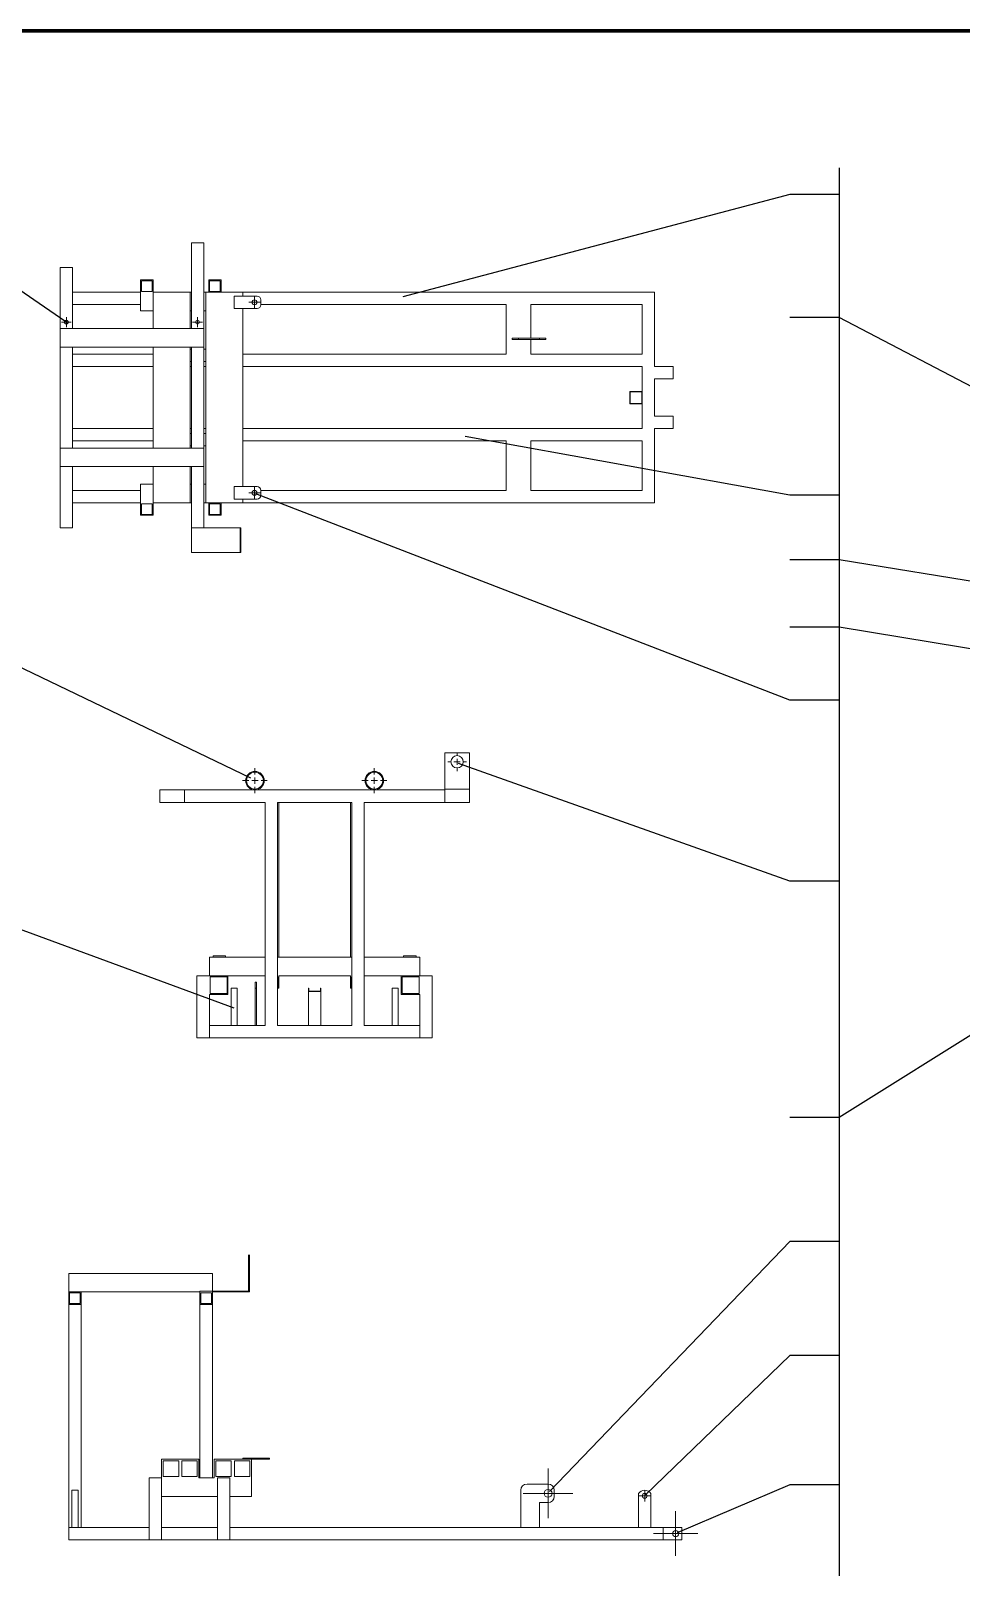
# Model space of a CAD drawing. Header units: millimetres. Extents: x -219 to 2642, y 0 to 2247.
# Drawn here: x 1891 to 2267, y 1321 to 1941 of the extents above; entities that cross this region are included whole.
import ezdxf

# ---------------------------------------------------------------- set-up
doc = ezdxf.new("R2010")
doc.units = ezdxf.units.MM
doc.layers.add('dddd', color=1, linetype='Continuous')

# ---------------------------------------------------------------- blocks, each defined once
blk = doc.blocks.new('SW_CENTERMARKSYMBOL_3')
at = {"color": 0, "linetype": 'Continuous', "lineweight": 0}
for p, q in [((-1.25, 0), (-2, 0)), ((0, 0), (-1.25, 0)), ((0, 1.25), (0, 2)), ((0, 0), (0, 1.25)), ((0, 0), (0, -1.25)), ((0, 0), (1.25, 0)), ((1.25, 0), (2, 0)), ((0, -1.25), (0, -2))]:
    blk.add_line(p, q, dxfattribs=at)
blk = doc.blocks.new('SW_CENTERMARKSYMBOL_4')
at = {"color": 0, "linetype": 'Continuous', "lineweight": 0}
for p, q in [((-1.25, 0), (-2.25, 0)), ((0, 0), (-1.25, 0)), ((0, 1.25), (0, 2.25)), ((0, 0), (0, 1.25)), ((0, 0), (0, -1.25)), ((0, 0), (1.25, 0)), ((1.25, 0), (2.25, 0)), ((0, -1.25), (0, -2.25))]:
    blk.add_line(p, q, dxfattribs=at)
blk = doc.blocks.new('SW_CENTERMARKSYMBOL_5')
at = {"color": 0, "linetype": 'Continuous', "lineweight": 0}
for p, q in [((-1.25, 0), (-2.25, 0)), ((0, 0), (-1.25, 0)), ((0, 1.25), (0, 2.25)), ((0, 0), (0, 1.25)), ((0, 0), (0, -1.25)), ((0, 0), (1.25, 0)), ((1.25, 0), (2.25, 0)), ((0, -1.25), (0, -2.25))]:
    blk.add_line(p, q, dxfattribs=at)
blk = doc.blocks.new('SW_CENTERMARKSYMBOL_8')
at = {"color": 0, "linetype": 'Continuous', "lineweight": 0}
for p, q in [((-1.25, 0), (-2, 0)), ((0, 0), (-1.25, 0)), ((0, 1.25), (0, 2)), ((0, 0), (0, 1.25)), ((0, 0), (0, -1.25)), ((0, 0), (1.25, 0)), ((1.25, 0), (2, 0)), ((0, -1.25), (0, -2))]:
    blk.add_line(p, q, dxfattribs=at)
blk = doc.blocks.new('SW_CENTERMARKSYMBOL_9')
at = {"color": 0, "linetype": 'Continuous', "lineweight": 0}
for p, q in [((-2.5, 0), (-5, 0)), ((0, 0), (-1.25, 0)), ((0, 2.5), (0, 5)), ((0, 0), (0, 1.25)), ((0, 0), (0, -1.25)), ((0, 0), (1.25, 0)), ((2.5, 0), (5, 0)), ((0, -2.5), (0, -5))]:
    blk.add_line(p, q, dxfattribs=at)
blk = doc.blocks.new('SW_CENTERMARKSYMBOL_10')
at = {"color": 0, "linetype": 'Continuous', "lineweight": 0}
for p, q in [((-2.5, 0), (-5, 0)), ((0, 0), (-1.25, 0)), ((0, 2.5), (0, 5)), ((0, 0), (0, 1.25)), ((0, 0), (0, -1.25)), ((0, 0), (1.25, 0)), ((2.5, 0), (5, 0)), ((0, -2.5), (0, -5))]:
    blk.add_line(p, q, dxfattribs=at)
blk = doc.blocks.new('SW_CENTERMARKSYMBOL_11')
at = {"color": 0, "linetype": 'Continuous', "lineweight": 0}
for p, q in [((-2.5, 0), (-3.75, 0)), ((0, 0), (-1.25, 0)), ((0, 2.5), (0, 3.75)), ((0, 0), (0, 1.25)), ((0, 0), (0, -1.25)), ((0, 0), (1.25, 0)), ((2.5, 0), (3.75, 0)), ((0, -2.5), (0, -3.75))]:
    blk.add_line(p, q, dxfattribs=at)
blk = doc.blocks.new('SW_CENTERMARKSYMBOL_0')
at = {"color": 0, "linetype": 'Continuous', "lineweight": 0}
for p, q in [((0, 5), (0, 9)), ((-5, 0), (-9, 0)), ((0, 0), (-5, 0)), ((0, 0), (0, 5)), ((0, 0), (0, -5)), ((0, 0), (5, 0)), ((5, 0), (9, 0)), ((0, -5), (0, -9))]:
    blk.add_line(p, q, dxfattribs=at)
blk = doc.blocks.new('SW_CENTERMARKSYMBOL_1')
at = {"color": 0, "linetype": 'Continuous', "lineweight": 0}
for p, q in [((0, 5), (0, 10)), ((-5, 0), (-10, 0)), ((0, 0), (-5, 0)), ((0, 0), (0, 5)), ((0, 0), (0, -5)), ((0, 0), (5, 0)), ((5, 0), (10, 0)), ((0, -5), (0, -10))]:
    blk.add_line(p, q, dxfattribs=at)
blk = doc.blocks.new('SW_CENTERMARKSYMBOL_2')
at = {"color": 0, "linetype": 'Continuous', "lineweight": 0}
for p, q in [((-1.25, 0), (-2.25, 0)), ((0, 0), (-1.25, 0)), ((0, 1.25), (0, 2.25)), ((0, 0), (0, 1.25)), ((0, 0), (0, -1.25)), ((0, 0), (1.25, 0)), ((1.25, 0), (2.25, 0)), ((0, -1.25), (0, -2.25))]:
    blk.add_line(p, q, dxfattribs=at)

msp = doc.modelspace()

# ---------------------------------------------------------------- linework, layer by layer
for p, q in [((2217.51, 1885.76), (2217.51, 1188.98)), ((2197.51, 1874.96), (2041.31, 1833.69)), ((2217.51, 1874.96), (2197.51, 1874.96)), ((1857.88, 1856.11), (1905.25, 1823.78)), ((2217.51, 1825.39), (2197.51, 1825.39)), ((2323.92, 1769.62), (2217.51, 1825.39)), ((2197.51, 1753.67), (2066.45, 1777.29)), ((2197.51, 1670.91), (1981.95, 1754.18)), ((2217.51, 1753.67), (2197.51, 1753.67)), ((2217.51, 1727.6), (2197.51, 1727.6)), ((2435.35, 1692.09), (2217.51, 1727.6)), ((2217.51, 1700.4), (2197.51, 1700.4)), ((2430.45, 1665.06), (2217.51, 1700.4)), ((1857.88, 1698.22), (1979.77, 1639.54)), ((2217.51, 1670.91), (2197.51, 1670.91)), ((2197.51, 1597.82), (2063.77, 1645.35)), ((2418.13, 1627.94), (2217.51, 1502.58)), ((2217.51, 1597.82), (2197.51, 1597.82)), ((1857.88, 1589.2), (1973.05, 1546.72)), ((2217.51, 1502.58), (2197.51, 1502.58)), ((2197.51, 1452.41), (2100.5, 1351.63)), ((2217.51, 1452.41), (2197.51, 1452.41)), ((2197.51, 1406.52), (2139.29, 1350.2)), ((2217.51, 1406.52), (2197.51, 1406.52)), ((2197.51, 1354.22), (2152.06, 1334.97)), ((2217.51, 1354.22), (2197.51, 1354.22))]:
    msp.add_line(p, q)
at = {"color": 7, "linetype": 'Continuous', "lineweight": 15}
for p, q in [((1955.96, 1855.53), (1960.96, 1855.53)), ((1955.96, 1855.53), (1955.96, 1820.87)), ((1960.96, 1855.53), (1960.96, 1820.87)), ((1902.99, 1845.53), (1902.99, 1820.87)), ((1902.99, 1845.53), (1907.99, 1845.53)), ((1907.99, 1845.53), (1907.99, 1820.87)), ((1935.49, 1835.53), (1907.99, 1835.53)), ((1935.49, 1828.03), (1935.49, 1840.53)), ((1935.49, 1840.53), (1940.49, 1840.53)), ((1935.84, 1840.18), (1940.14, 1840.18)), ((1935.84, 1835.88), (1935.84, 1840.18)), ((1940.14, 1835.88), (1935.84, 1835.88)), ((1940.14, 1840.18), (1940.14, 1835.88)), ((1940.49, 1840.53), (1940.49, 1835.53)), ((1940.49, 1835.53), (1955.49, 1835.53)), ((1940.49, 1835.53), (1940.49, 1820.87)), ((1955.49, 1835.53), (1955.49, 1820.87)), ((1955.96, 1835.53), (1955.49, 1835.53)), ((1961.74, 1835.53), (1960.96, 1835.53)), ((1961.74, 1835.53), (1961.74, 1750.53)), ((1976.74, 1835.53), (1961.74, 1835.53)), ((1962.99, 1835.53), (1962.99, 1840.53)), ((1962.99, 1840.53), (1967.99, 1840.53)), ((1963.34, 1840.18), (1967.64, 1840.18)), ((1963.34, 1835.88), (1963.34, 1840.18)), ((1967.64, 1835.88), (1963.34, 1835.88)), ((1967.64, 1840.18), (1967.64, 1835.88)), ((1967.99, 1840.53), (1967.99, 1835.53)), ((2142.99, 1835.53), (1976.74, 1835.53)), ((1976.74, 1835.53), (1976.74, 1833.97)), ((2142.99, 1805.53), (2142.99, 1835.53)), ((1935.49, 1830.53), (1907.99, 1830.53)), ((1982.49, 1833.97), (1973.23, 1833.97)), ((1973.23, 1833.97), (1973.23, 1828.97)), ((1981.8, 1830.53), (1981.13, 1830.53)), ((1983.99, 1830.47), (1983.99, 1832.47)), ((2082.99, 1830.53), (1983.99, 1830.53)), ((2082.99, 1830.53), (2082.99, 1810.53)), ((2137.99, 1830.53), (2092.99, 1830.53)), ((2092.99, 1830.53), (2092.99, 1817.03)), ((2137.99, 1810.53), (2137.99, 1830.53)), ((1940.49, 1828.03), (1935.49, 1828.03)), ((1955.96, 1828.03), (1955.49, 1828.03)), ((1961.74, 1828.03), (1960.96, 1828.03)), ((1973.23, 1828.97), (1982.49, 1828.97)), ((1976.74, 1828.97), (1976.74, 1757.08)), ((1960.96, 1820.87), (1902.99, 1820.87)), ((1902.99, 1813.37), (1902.99, 1820.87)), ((1960.96, 1813.37), (1960.96, 1820.87)), ((2085.49, 1816.53), (2085.49, 1817.03)), ((2085.49, 1817.03), (2087.99, 1817.03)), ((2087.99, 1817.03), (2087.99, 1816.53)), ((2096.49, 1817.03), (2087.99, 1817.03)), ((2096.49, 1816.53), (2096.49, 1817.03)), ((2096.49, 1817.03), (2098.99, 1817.03)), ((2098.99, 1817.03), (2098.99, 1816.53)), ((1902.99, 1813.37), (1960.96, 1813.37)), ((1902.99, 1813.37), (1902.99, 1772.68)), ((1907.99, 1813.37), (1907.99, 1772.68)), ((1940.49, 1813.37), (1940.49, 1772.68)), ((1955.49, 1813.37), (1955.49, 1772.68)), ((1955.96, 1812.53), (1955.49, 1812.53)), ((1955.96, 1813.37), (1955.96, 1772.68)), ((1960.96, 1813.37), (1960.96, 1772.68)), ((1961.74, 1812.53), (1960.96, 1812.53)), ((2087.99, 1816.53), (2085.49, 1816.53)), ((2087.99, 1816.53), (2096.49, 1816.53)), ((2092.99, 1816.53), (2092.99, 1810.53)), ((2098.99, 1816.53), (2096.49, 1816.53)), ((1907.99, 1810.53), (1940.49, 1810.53)), ((1907.99, 1805.53), (1940.49, 1805.53)), ((1955.96, 1807.53), (1955.49, 1807.53)), ((1955.49, 1805.53), (1955.96, 1805.53)), ((1961.74, 1807.53), (1960.96, 1807.53)), ((1960.96, 1805.53), (1961.74, 1805.53)), ((1976.74, 1810.53), (2082.99, 1810.53)), ((1976.74, 1805.53), (2137.99, 1805.53)), ((2092.99, 1810.53), (2137.99, 1810.53)), ((2137.99, 1795.53), (2137.99, 1805.53)), ((2142.99, 1805.53), (2150.49, 1805.53)), ((2150.49, 1800.53), (2150.49, 1805.53)), ((2142.99, 1800.53), (2150.49, 1800.53)), ((2142.99, 1785.53), (2142.99, 1800.53)), ((2132.99, 1790.53), (2132.99, 1795.53)), ((2132.99, 1795.53), (2137.99, 1795.53)), ((2133.14, 1795.38), (2137.84, 1795.38)), ((2133.14, 1790.68), (2133.14, 1795.38)), ((2137.84, 1795.38), (2137.84, 1790.68)), ((2137.99, 1790.53), (2137.99, 1795.53)), ((2137.99, 1790.53), (2132.99, 1790.53)), ((2137.84, 1790.68), (2133.14, 1790.68)), ((2137.99, 1780.53), (2137.99, 1790.53)), ((1907.99, 1780.53), (1940.49, 1780.53)), ((1955.49, 1780.53), (1955.96, 1780.53)), ((1960.96, 1780.53), (1961.74, 1780.53)), ((1976.74, 1780.53), (2137.99, 1780.53)), ((2142.99, 1785.53), (2150.49, 1785.53)), ((2142.99, 1780.53), (2150.49, 1780.53)), ((2142.99, 1750.53), (2142.99, 1780.53)), ((2150.49, 1785.53), (2150.49, 1780.53)), ((1907.99, 1775.53), (1940.49, 1775.53)), ((1955.96, 1778.53), (1955.49, 1778.53)), ((1955.96, 1773.53), (1955.49, 1773.53)), ((1961.74, 1778.53), (1960.96, 1778.53)), ((1961.74, 1773.53), (1960.96, 1773.53)), ((1976.74, 1775.53), (2082.99, 1775.53)), ((2082.99, 1755.53), (2082.99, 1775.53)), ((2092.99, 1775.53), (2137.99, 1775.53)), ((2092.99, 1755.53), (2092.99, 1775.53)), ((2137.99, 1755.53), (2137.99, 1775.53)), ((1960.96, 1772.68), (1902.99, 1772.68)), ((1902.99, 1765.18), (1902.99, 1772.68)), ((1960.96, 1765.18), (1960.96, 1772.68)), ((1902.99, 1765.18), (1960.96, 1765.18)), ((1902.99, 1765.18), (1902.99, 1740.53)), ((1907.99, 1765.18), (1907.99, 1740.53)), ((1940.49, 1765.18), (1940.49, 1750.53)), ((1955.49, 1765.18), (1955.49, 1750.53)), ((1955.96, 1765.18), (1955.96, 1740.53)), ((1960.96, 1765.18), (1960.96, 1740.53)), ((1935.49, 1755.53), (1907.99, 1755.53)), ((1935.49, 1758.03), (1935.49, 1745.53)), ((1940.49, 1758.03), (1935.49, 1758.03)), ((1955.96, 1758.03), (1955.49, 1758.03)), ((1961.74, 1758.03), (1960.96, 1758.03)), ((1973.23, 1757.08), (1982.49, 1757.08)), ((1973.23, 1752.08), (1973.23, 1757.08)), ((1981.8, 1755.53), (1981.13, 1755.53)), ((1983.99, 1755.58), (1983.99, 1753.58)), ((2082.99, 1755.53), (1983.99, 1755.53)), ((2137.99, 1755.53), (2092.99, 1755.53)), ((1935.49, 1750.53), (1907.99, 1750.53)), ((1935.84, 1750.18), (1935.84, 1745.88)), ((1940.14, 1750.18), (1935.84, 1750.18)), ((1940.14, 1745.88), (1940.14, 1750.18)), ((1940.49, 1750.53), (1955.49, 1750.53)), ((1940.49, 1745.53), (1940.49, 1750.53)), ((1955.96, 1750.53), (1955.49, 1750.53)), ((1961.74, 1750.53), (1960.96, 1750.53)), ((1976.74, 1750.53), (1961.74, 1750.53)), ((1962.99, 1750.53), (1962.99, 1745.53)), ((1963.34, 1750.18), (1963.34, 1745.88)), ((1967.64, 1750.18), (1963.34, 1750.18)), ((1967.64, 1745.88), (1967.64, 1750.18)), ((1967.99, 1745.53), (1967.99, 1750.53)), ((1982.49, 1752.08), (1973.23, 1752.08)), ((1976.74, 1752.08), (1976.74, 1750.53)), ((2142.99, 1750.53), (1976.74, 1750.53)), ((1935.49, 1745.53), (1940.49, 1745.53)), ((1935.84, 1745.88), (1940.14, 1745.88)), ((1962.99, 1745.53), (1967.99, 1745.53)), ((1963.34, 1745.88), (1967.64, 1745.88)), ((1902.99, 1740.53), (1907.99, 1740.53)), ((1955.96, 1740.53), (1955.96, 1730.53)), ((1975.61, 1740.53), (1955.96, 1740.53)), ((1975.96, 1740.53), (1975.61, 1740.53)), ((1975.61, 1740.53), (1975.61, 1730.53)), ((1975.96, 1740.53), (1975.96, 1730.53)), ((1975.61, 1730.53), (1955.96, 1730.53)), ((1975.96, 1730.53), (1975.61, 1730.53)), ((2058.22, 1649.69), (2068.22, 1649.69)), ((2058.22, 1649.69), (2058.22, 1635.04)), ((2068.22, 1649.69), (2068.22, 1635.04)), ((1943.22, 1629.69), (1943.22, 1634.69)), ((1943.22, 1634.69), (1953.22, 1634.69)), ((1953.22, 1629.69), (1953.22, 1634.69)), ((1953.22, 1634.69), (2058.22, 1634.69)), ((2058.22, 1635.04), (2058.22, 1634.69)), ((2058.22, 1635.04), (2068.22, 1635.04)), ((2058.22, 1629.69), (2058.22, 1634.69)), ((2068.22, 1629.69), (2068.22, 1635.04)), ((1943.22, 1629.69), (1953.22, 1629.69)), ((1953.22, 1629.69), (1985.72, 1629.69)), ((1985.72, 1629.69), (1985.72, 1539.69)), ((1990.72, 1629.69), (2020.72, 1629.69)), ((1990.72, 1629.69), (1990.72, 1539.69)), ((1991.22, 1629.69), (1991.22, 1567.19)), ((2020.22, 1629.69), (2020.22, 1567.19)), ((2020.72, 1629.69), (2020.72, 1539.69)), ((2025.72, 1629.69), (2058.22, 1629.69)), ((2025.72, 1629.69), (2025.72, 1539.69)), ((2058.22, 1629.69), (2068.22, 1629.69)), ((1963.22, 1559.69), (1963.22, 1567.19)), ((1963.22, 1567.19), (1985.72, 1567.19)), ((1964.78, 1567.69), (1969.78, 1567.69)), ((1964.78, 1567.69), (1964.78, 1567.19)), ((1969.78, 1567.69), (1969.78, 1567.19)), ((1990.72, 1567.19), (2020.72, 1567.19)), ((2025.72, 1567.19), (2048.22, 1567.19)), ((2041.66, 1567.69), (2041.66, 1567.19)), ((2046.66, 1567.69), (2041.66, 1567.69)), ((2046.66, 1567.69), (2046.66, 1567.19)), ((2048.22, 1559.69), (2048.22, 1567.19)), ((1970.72, 1559.69), (1958.22, 1559.69)), ((1958.22, 1534.69), (1958.22, 1559.69)), ((1963.57, 1552.54), (1963.57, 1559.34)), ((1963.57, 1559.34), (1970.37, 1559.34)), ((1970.37, 1559.34), (1970.37, 1552.54)), ((1970.72, 1559.69), (1970.72, 1552.19)), ((1970.72, 1559.69), (1985.72, 1559.69)), ((1981.72, 1557.19), (1982.22, 1557.19)), ((1981.72, 1554.69), (1981.72, 1557.19)), ((1982.22, 1557.19), (1982.22, 1554.69)), ((1990.87, 1559.34), (1990.72, 1559.34)), ((1990.87, 1555.04), (1990.87, 1559.34)), ((1991.22, 1559.69), (2020.22, 1559.69)), ((1991.22, 1554.69), (1991.22, 1559.69)), ((2020.22, 1559.69), (2020.22, 1554.69)), ((2020.72, 1559.34), (2020.57, 1559.34)), ((2020.57, 1559.34), (2020.57, 1555.04)), ((2025.72, 1559.69), (2040.72, 1559.69)), ((2040.72, 1559.69), (2040.72, 1552.19)), ((2040.72, 1559.69), (2053.22, 1559.69)), ((2041.07, 1559.34), (2041.07, 1552.54)), ((2047.87, 1559.34), (2041.07, 1559.34)), ((2047.87, 1552.54), (2047.87, 1559.34)), ((2053.22, 1534.69), (2053.22, 1559.69)), ((1970.72, 1552.19), (1963.22, 1552.19)), ((1963.22, 1539.69), (1963.22, 1552.19)), ((1970.37, 1552.54), (1963.57, 1552.54)), ((1971.97, 1554.69), (1971.97, 1539.69)), ((1971.97, 1554.69), (1974.47, 1554.69)), ((1974.47, 1539.69), (1974.47, 1554.69)), ((1982.22, 1554.69), (1981.72, 1554.69)), ((1981.72, 1554.69), (1981.72, 1539.69)), ((1982.22, 1554.69), (1982.22, 1539.69)), ((1990.72, 1555.04), (1990.87, 1555.04)), ((1990.72, 1554.69), (1991.22, 1554.69)), ((2003.37, 1554.69), (2003.22, 1554.69)), ((2003.22, 1553.34), (2003.22, 1554.69)), ((2003.22, 1539.69), (2003.22, 1553.34)), ((2008.22, 1553.34), (2003.22, 1553.34)), ((2003.37, 1553.55), (2003.37, 1554.69)), ((2008.07, 1553.55), (2003.37, 1553.55)), ((2008.22, 1554.69), (2008.07, 1554.69)), ((2008.07, 1554.69), (2008.07, 1553.55)), ((2008.22, 1554.69), (2008.22, 1553.34)), ((2008.22, 1539.69), (2008.22, 1553.34)), ((2020.22, 1554.69), (2020.72, 1554.69)), ((2020.57, 1555.04), (2020.72, 1555.04)), ((2036.97, 1554.69), (2036.97, 1539.69)), ((2036.97, 1554.69), (2038.22, 1554.69)), ((2038.22, 1554.69), (2039.47, 1554.69)), ((2039.47, 1539.69), (2039.47, 1554.69)), ((2040.72, 1552.19), (2048.22, 1552.19)), ((2041.07, 1552.54), (2047.87, 1552.54)), ((2048.22, 1539.69), (2048.22, 1552.19)), ((1963.22, 1539.69), (1963.22, 1534.69)), ((1985.72, 1539.69), (1963.22, 1539.69)), ((2020.72, 1539.69), (1990.72, 1539.69)), ((2048.22, 1539.69), (2025.72, 1539.69)), ((2048.22, 1539.69), (2048.22, 1534.69)), ((1963.22, 1534.69), (1958.22, 1534.69)), ((2048.22, 1534.69), (1963.22, 1534.69)), ((2048.22, 1534.69), (2053.22, 1534.69)), ((1979.08, 1447.1), (1979.08, 1432.45)), ((1979.43, 1432.1), (1979.43, 1447.1)), ((1964.43, 1439.6), (1906.46, 1439.6)), ((1906.46, 1435.85), (1906.46, 1439.6)), ((1964.43, 1435.85), (1964.43, 1439.6)), ((1906.46, 1432.1), (1906.46, 1435.85)), ((1959.43, 1427.1), (1959.43, 1432.45)), ((1979.08, 1432.45), (1959.43, 1432.45)), ((1964.43, 1432.45), (1964.43, 1435.85)), ((1906.46, 1427.1), (1906.46, 1432.1)), ((1906.46, 1432.1), (1911.46, 1432.1)), ((1911.46, 1427.1), (1906.46, 1427.1)), ((1906.46, 1427.1), (1906.46, 1337.1)), ((1906.81, 1427.45), (1906.81, 1431.75)), ((1906.81, 1431.75), (1911.11, 1431.75)), ((1911.11, 1427.45), (1906.81, 1427.45)), ((1911.11, 1431.75), (1911.11, 1427.45)), ((1911.46, 1432.1), (1959.43, 1432.1)), ((1911.46, 1432.1), (1911.46, 1427.1)), ((1911.46, 1427.1), (1911.46, 1337.1)), ((1964.43, 1427.1), (1959.43, 1427.1)), ((1959.43, 1427.1), (1959.43, 1357.1)), ((1959.78, 1427.45), (1959.78, 1431.75)), ((1959.78, 1431.75), (1964.08, 1431.75)), ((1964.08, 1427.45), (1959.78, 1427.45)), ((1964.08, 1431.75), (1964.08, 1427.45)), ((1964.43, 1432.1), (1979.43, 1432.1)), ((1964.43, 1432.1), (1964.43, 1427.1)), ((1964.43, 1427.1), (1964.43, 1357.1)), ((1943.96, 1357.1), (1943.96, 1364.6)), ((1943.96, 1364.6), (1958.96, 1364.6)), ((1958.96, 1357.1), (1958.96, 1364.6)), ((1965.21, 1357.1), (1965.21, 1364.6)), ((1980.21, 1364.6), (1965.21, 1364.6)), ((1976.7, 1365.1), (1976.7, 1364.6)), ((1985.96, 1365.1), (1976.7, 1365.1)), ((1980.21, 1349.6), (1980.21, 1364.6)), ((1985.96, 1364.6), (1980.21, 1364.6)), ((1985.96, 1365.1), (1985.96, 1364.6)), ((1987.46, 1365.1), (1985.96, 1365.1)), ((1987.46, 1364.6), (1985.96, 1364.6)), ((1987.46, 1365.1), (1987.46, 1364.6)), ((1944.59, 1363.93), (1950.84, 1363.93)), ((1944.59, 1357.68), (1944.59, 1363.93)), ((1950.84, 1357.68), (1950.84, 1363.93)), ((1958.34, 1363.93), (1952.09, 1363.93)), ((1952.09, 1357.68), (1952.09, 1363.93)), ((1958.34, 1357.68), (1958.34, 1363.93)), ((1965.84, 1363.93), (1972.09, 1363.93)), ((1965.84, 1357.68), (1965.84, 1363.93)), ((1972.09, 1357.68), (1972.09, 1363.93)), ((1979.59, 1363.93), (1973.34, 1363.93)), ((1973.34, 1357.68), (1973.34, 1363.93)), ((1979.59, 1357.68), (1979.59, 1363.93)), ((1907.71, 1352.1), (1907.71, 1337.1)), ((1907.71, 1352.1), (1910.21, 1352.1)), ((1910.21, 1337.1), (1910.21, 1352.1)), ((1938.96, 1332.1), (1938.96, 1357.1)), ((1938.96, 1357.1), (1943.96, 1357.1)), ((1943.96, 1332.1), (1943.96, 1357.1)), ((1944.59, 1357.68), (1950.84, 1357.68)), ((1958.34, 1357.68), (1952.09, 1357.68)), ((1965.21, 1357.1), (1958.96, 1357.1)), ((1965.84, 1357.68), (1972.09, 1357.68)), ((1966.46, 1332.1), (1966.46, 1357.1)), ((1966.46, 1357.1), (1971.46, 1357.1)), ((1971.46, 1332.1), (1971.46, 1357.1)), ((1979.59, 1357.68), (1973.34, 1357.68)), ((2088.96, 1352.1), (2088.96, 1337.1)), ((2091.46, 1354.6), (2099.96, 1354.6)), ((2102.46, 1352.1), (2102.46, 1349.6)), ((1966.46, 1349.6), (1943.96, 1349.6)), ((1980.21, 1349.6), (1971.46, 1349.6)), ((2099.96, 1347.1), (2096.46, 1347.1)), ((2096.46, 1347.1), (2096.46, 1337.1)), ((2136.46, 1337.1), (2136.46, 1350.75)), ((2141.46, 1337.1), (2141.46, 1350.75)), ((1938.96, 1337.1), (1906.46, 1337.1)), ((1906.46, 1337.1), (1906.46, 1332.1)), ((1966.46, 1337.1), (1943.96, 1337.1)), ((2146.46, 1337.1), (1971.46, 1337.1)), ((2146.46, 1337.1), (2146.46, 1332.1)), ((2146.46, 1337.1), (2153.96, 1337.1)), ((2153.96, 1337.1), (2153.96, 1332.1)), ((1938.96, 1332.1), (1906.46, 1332.1)), ((1938.96, 1332.1), (1943.96, 1332.1)), ((1966.46, 1332.1), (1943.96, 1332.1)), ((1966.46, 1332.1), (1971.46, 1332.1)), ((2146.46, 1332.1), (1971.46, 1332.1)), ((2146.46, 1332.1), (2153.96, 1332.1))]:
    msp.add_line(p, q, dxfattribs=at)
for centre, radius in [((1981.46, 1831.47), 1), ((1905.49, 1823.44), 0.75), ((1958.46, 1823.44), 0.75), ((1981.46, 1754.58), 1), ((2063.22, 1646.05), 2.5), ((1981.62, 1638.44), 3.75), ((1981.62, 1638.44), 3.4), ((2029.82, 1638.44), 3.75), ((2029.82, 1638.44), 3.4), ((2099.96, 1350.85), 1.6), ((2138.96, 1349.86), 1), ((2151.46, 1334.6), 1.25)]:
    msp.add_circle(centre, radius, dxfattribs=at)
for centre, radius, start, end in [((1982.49, 1832.47), 1.5, 0, 90), ((1982.49, 1830.47), 1.5, 270, 0), ((1982.49, 1755.58), 1.5, 0, 90), ((1982.49, 1753.58), 1.5, 270, 0), ((2091.46, 1352.1), 2.5, 90, 180), ((2099.96, 1352.1), 2.5, 0, 90), ((2138.96, 1349.11), 2.99, 33.20925, 146.79075), ((2099.96, 1349.6), 2.5, 270, 0)]:
    msp.add_arc(centre, radius, start, end, dxfattribs=at)
at = {"layer": 'dddd', "lineweight": 70}
msp.add_line((1453.44, 1941.06), (2642.44, 1941.06), dxfattribs=at)

# ---------------------------------------------------------------- block references
at = {"color": 7, "linetype": 'Continuous', "lineweight": 0}
for name, p in [('SW_CENTERMARKSYMBOL_4', (1981.46, 1831.47)), ('SW_CENTERMARKSYMBOL_8', (1905.49, 1823.44)), ('SW_CENTERMARKSYMBOL_3', (1958.46, 1823.44)), ('SW_CENTERMARKSYMBOL_5', (1981.46, 1754.58)), ('SW_CENTERMARKSYMBOL_11', (2063.22, 1646.05)), ('SW_CENTERMARKSYMBOL_9', (1981.62, 1638.44)), ('SW_CENTERMARKSYMBOL_10', (2029.82, 1638.44)), ('SW_CENTERMARKSYMBOL_1', (2099.96, 1350.85)), ('SW_CENTERMARKSYMBOL_2', (2138.96, 1349.86)), ('SW_CENTERMARKSYMBOL_0', (2151.46, 1334.6))]:
    msp.add_blockref(name, p, dxfattribs=at)

doc.saveas('drawing.dxf')
